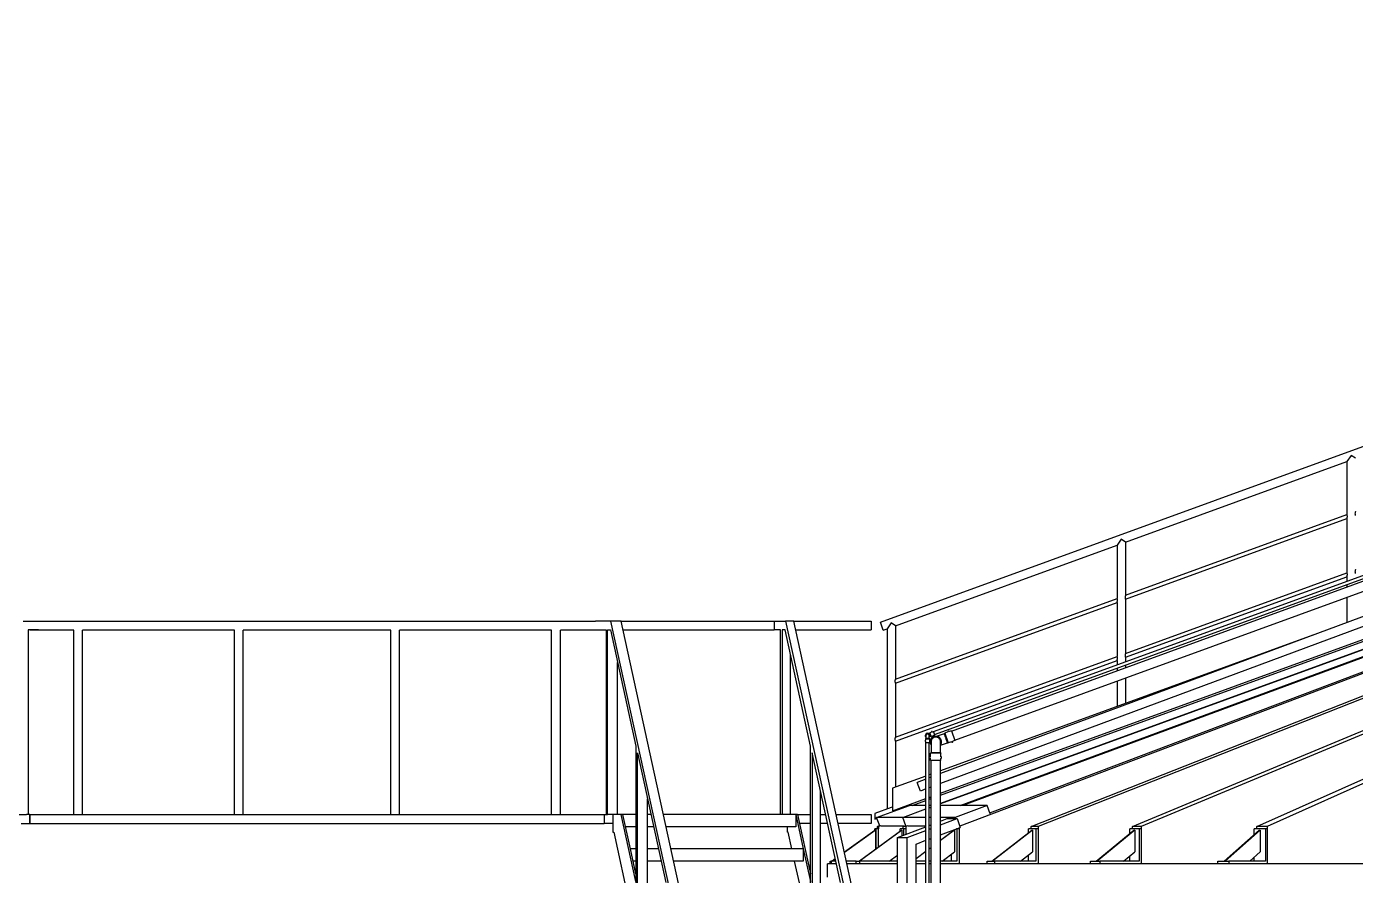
# Model space of a CAD drawing. Header units: millimetres. Extents: x 0 to 157650, y 0 to 89100.
# Drawn here: x 39763 to 47328, y 77180 to 82008 of the extents above; entities that cross this region are included whole.
import ezdxf

# ---------------------------------------------------------------- set-up
doc = ezdxf.new("R2010")
doc.units = ezdxf.units.MM
doc.header["$LTSCALE"] = 150
doc.layers.add('Visible', color=7, linetype='Continuous', lineweight=25)

msp = doc.modelspace()

# ---------------------------------------------------------------- linework, layer by layer
at = {"layer": 'Visible', "color": 9, "true_color": 0xc0c0c0}
for p, q in [((44623.8, 78619.5), (53933.8, 82008.1)), ((44926.5, 77997.5), (54013.1, 81304.7)), ((44932.7, 77980.6), (54057.5, 81301.8)), ((45028.4, 78000.6), (53847.3, 81210.3)), ((45046.9, 77949.8), (53865.7, 81159.6)), ((53928.2, 81088.7), (44966, 77758.7)), ((53928.2, 81032.1), (44966, 77702.2)), ((44966, 77647.1), (53922, 80906.8)), ((44966, 77636.5), (53927.2, 80898.1)), ((53933.2, 80857.6), (44966, 77588.7)), ((44966, 77588.7), (53933.2, 80857.6)), ((53933.7, 80855.8), (44966, 77586.7)), ((53951.5, 80821.2), (45075.3, 77459.1)), ((45077.2, 77578.1), (53935.9, 80848.6)), ((53937.9, 80843.1), (45094, 77578.1)), ((45247.5, 77534.8), (53945.1, 80829.2)), ((45482.8, 77458.2), (53780.1, 80727.1)), ((53554.4, 80623.1), (45521, 77458.2)), ((46059.2, 77458.2), (52754, 80242.4)), ((52752, 80221.5), (46107.6, 77458.2)), ((46767.5, 77458.2), (52773.9, 80138.9)), ((52631, 80049.3), (46825.3, 77458.2)), ((46019, 79076), (47279.6, 79534.8)), ((47303.7, 79569.3), (47279.6, 79534.8)), ((47279.6, 79534.8), (47279.6, 79231.8)), ((47327.9, 79552.3), (47303.7, 79569.3)), ((46019, 78773), (47279.6, 79231.8)), ((46019, 78750.3), (47279.6, 79209.1)), ((47279.6, 79209.1), (47279.6, 78901.8)), ((44710.2, 78599.6), (45970.7, 79058.4)), ((45994.9, 79092.9), (45970.7, 79058.4)), ((45970.7, 79058.4), (45970.7, 78755.4)), ((46019, 79076), (45994.9, 79092.9)), ((46019, 79076), (46019, 78773)), ((46019, 78443), (47279.6, 78901.8)), ((46019, 78420.3), (47279.6, 78879.1)), ((47279.6, 78879.1), (47279.6, 78854)), ((47279.6, 78834.8), (47279.6, 78819.9)), ((44710.2, 78296.6), (45970.7, 78755.4)), ((46019, 78750.3), (46019, 78443)), ((47279.6, 78762.4), (47279.6, 78618.4)), ((44710.2, 78273.9), (45970.7, 78732.7)), ((45970.7, 78732.7), (45970.7, 78425.4)), ((39744, 78625.4), (39832.2, 78625.4)), ((39832.2, 78625.4), (43001.9, 78625.4)), ((43090.1, 78625.4), (43001.9, 78625.4)), ((43600.4, 76297.4), (43090.1, 78625.4)), ((43147.5, 78625.4), (43090.1, 78625.4)), ((43147.5, 78625.4), (44019.1, 78625.4)), ((43657.8, 76297.4), (43147.5, 78625.4)), ((44019.1, 78625.4), (44019.1, 78577.1)), ((44019.1, 78625.4), (44084.1, 78625.4)), ((44131.6, 78625.4), (44084.1, 78625.4)), ((44084.1, 78625.4), (44412.9, 77125.3)), ((44131.6, 78625.4), (44572, 78625.4)), ((44460.2, 77126.4), (44131.6, 78625.4)), ((44572, 78625.4), (44572, 78577.1)), ((44640.3, 78574.2), (44623.8, 78619.5)), ((44686, 78616.5), (44661.9, 78582)), ((44710.2, 78599.6), (44686, 78616.5)), ((44710.2, 78599.6), (44710.2, 78296.6)), ((39772.1, 78577.1), (39772.1, 77525.4)), ((39832.2, 78577.1), (39772.1, 78577.1)), ((39782, 78577.1), (39782, 78575.4)), ((40032, 78575.4), (39782, 78575.4)), ((40032, 77525.4), (40032, 78575.4)), ((40947, 78575.4), (40082, 78575.4)), ((40082, 77525.4), (40082, 78575.4)), ((40947, 77525.4), (40947, 78575.4)), ((41837.1, 78575.4), (40997, 78575.4)), ((40997, 77525.4), (40997, 78575.4)), ((41837.1, 77525.4), (41837.1, 78575.4)), ((42752.1, 78575.4), (41887.1, 78575.4)), ((41887.1, 77525.4), (41887.1, 78575.4)), ((42752.1, 77525.4), (42752.1, 78575.4)), ((43052.1, 78575.4), (42802.1, 78575.4)), ((42802.1, 77525.4), (42802.1, 78575.4)), ((43001.9, 78577.1), (43062, 78577.1)), ((43052.1, 78577.1), (43052.1, 78575.4)), ((43062, 78577.1), (43062, 77525.4)), ((43070.6, 77525.4), (43070.6, 78577.1)), ((43070.6, 78577.1), (43087.1, 78577.1)), ((43087.1, 78577.1), (43232.1, 77915.4)), ((43158.1, 78577.1), (44019.1, 78577.1)), ((44056, 78577.1), (44019.1, 78577.1)), ((44056, 77525.4), (44056, 78577.1)), ((44064.5, 78577.1), (44064.5, 77525.4)), ((44081, 78577.1), (44064.5, 78577.1)), ((44226.1, 77915.4), (44081, 78577.1)), ((44142.2, 78577.1), (44572, 78577.1)), ((44640.3, 78574.2), (44661.9, 78582)), ((44661.9, 78582), (44661.9, 77557.7)), ((47084.9, 78546), (44966, 77774.8)), ((43128, 77525.4), (43128, 78390.5)), ((44112.1, 77525.4), (44112.1, 78435.4)), ((44710.2, 77966.6), (45970.7, 78425.4)), ((44710.2, 77943.9), (45970.7, 78402.7)), ((45970.7, 78402.7), (45970.7, 78377.6)), ((46019, 78420.3), (46019, 78395.1)), ((46019, 78376), (46019, 78361.1)), ((45970.7, 78358.4), (45970.7, 78343.5)), ((46019, 78303.6), (46019, 78158.1)), ((44710.2, 78273.9), (44710.2, 77966.6)), ((45970.7, 78286), (45970.7, 78140.5)), ((44902.8, 77988.9), (44905.3, 77991.6)), ((44905.3, 77991.6), (44913.3, 77994.5)), ((44912.6, 77971.4), (44905.3, 77991.6)), ((44919.6, 77996.9), (44925.9, 77999.2)), ((44933.3, 77979), (44925.9, 77999.2)), ((44987.2, 77985.6), (44990.1, 77989)), ((45008, 77995.6), (44990.1, 77989)), ((44990.1, 77989), (45010.1, 77934)), ((45027.7, 78002.7), (45017, 77998.9)), ((45027.7, 78002.7), (45047.7, 77947.7)), ((43232.1, 77915.4), (43232.1, 76749.4)), ((44226.1, 77120.8), (44226.1, 77915.4)), ((44710.2, 77943.9), (44710.2, 77681.7)), ((44883, 77960.6), (44881.3, 77957.4)), ((44881.3, 77957.4), (44902.8, 77957.4)), ((44881.3, 77957.4), (44881.3, 77948.9)), ((44881.3, 77942.1), (44881.3, 77935.4)), ((44881.3, 77935.4), (44902.8, 77935.4)), ((44883, 77975.1), (44883, 77960.6)), ((44883, 77975.1), (44883, 77960.6)), ((44883, 77136.4), (44883, 77935.4)), ((44902.8, 77988.9), (44898.1, 77987.2)), ((44902.8, 77988.9), (44898.1, 77987.2)), ((44901, 77960.6), (44901, 77975.1)), ((44901, 77960.6), (44901, 77975.1)), ((44901, 77960.6), (44902.8, 77957.4)), ((44901, 77136.9), (44901, 77935.4)), ((44902.8, 77957.4), (44902.8, 77948.9)), ((44902.8, 77942.1), (44902.8, 77935.4)), ((44904.2, 77970.2), (44909, 77972)), ((44904.2, 77970.2), (44909, 77972)), ((44909, 77972), (44912.6, 77971.4)), ((44912, 77939.2), (44912, 77878.1)), ((44912, 77939.2), (44912, 77878.1)), ((44912.6, 77971.4), (44920.6, 77974.3)), ((44927, 77976.7), (44933.3, 77979)), ((44987.2, 77985.6), (44947.9, 77971.3)), ((44987.2, 77985.6), (44947.9, 77971.3)), ((44966, 77878.1), (44966, 77939.2)), ((44966, 77878.1), (44966, 77939.2)), ((44966.4, 77920.5), (45005.7, 77934.8)), ((44966.4, 77920.5), (45005.7, 77934.8)), ((45005.7, 77934.8), (45010.1, 77934)), ((45028.1, 77940.5), (45010.1, 77934)), ((45047.7, 77947.7), (45037.1, 77943.8)), ((43240.7, 76749.4), (43240.7, 77876.3)), ((43240.7, 77876.3), (43402.2, 77139.4)), ((44234.7, 77876.3), (44234.7, 77121)), ((44396.2, 77139.4), (44234.7, 77876.3)), ((44912, 77878.1), (44909.7, 77874.3)), ((44968.3, 77874.3), (44909.7, 77874.3)), ((44909.7, 77855.2), (44909.7, 77874.3)), ((44909.7, 77834.3), (44909.7, 77845.6)), ((44966, 77878.1), (44968.3, 77874.3)), ((44968.3, 77855.2), (44968.3, 77874.3)), ((44968.3, 77834.3), (44968.3, 77845.6)), ((44968.3, 77834.3), (44909.7, 77834.3)), ((44912, 77137.1), (44912, 77834.3)), ((44966, 77138.4), (44966, 77834.3)), ((44883, 77744.6), (44692, 77675.1)), ((44883, 77727.9), (44832.8, 77709.2)), ((44851.3, 77659.6), (44832.8, 77709.2)), ((44912, 77755.2), (44901, 77751.2)), ((44912, 77738.7), (44901, 77734.6)), ((43298.1, 76888.4), (43298.1, 77614.5)), ((44282.2, 77122.2), (44282.2, 77659.4)), ((44692, 77675.1), (44692, 77547.4)), ((44692, 77547.4), (44883, 77616.9)), ((44883, 77671.4), (44851.3, 77659.6)), ((44912, 77682.1), (44901, 77678.1)), ((44901, 77623.5), (44912, 77627.5)), ((44901, 77612.8), (44912, 77616.8)), ((44686, 77566.5), (44592, 77532.3)), ((44602.3, 77509.6), (44789, 77578.1)), ((44692, 77568.7), (44686, 77566.5)), ((44751.8, 77509.6), (44883, 77558)), ((44883, 77578.1), (44789, 77578.1)), ((44805.5, 77578.1), (44883, 77606.3)), ((44912, 77578.1), (44901, 77578.1)), ((44901, 77564.7), (44912, 77568.7)), ((45232.1, 77578.1), (44966, 77578.1)), ((45232.1, 77578.1), (45048.9, 77509.6)), ((45249.3, 77529.7), (45232.1, 77578.1)), ((39715.9, 77525.4), (39763.5, 77525.4)), ((39733.4, 77475.4), (39782, 77475.4)), ((39772.1, 77525.4), (39763.5, 77525.4)), ((39782, 77525.4), (39772.1, 77525.4)), ((39782, 77525.4), (39782, 77475.4)), ((39782, 77475.4), (39782, 77525.4)), ((39782, 77525.4), (40032, 77525.4)), ((39782, 77475.4), (43052.1, 77475.4)), ((40032, 77525.4), (40082, 77525.4)), ((40082, 77525.4), (40947, 77525.4)), ((40947, 77525.4), (40997, 77525.4)), ((40997, 77525.4), (41837.1, 77525.4)), ((41837.1, 77525.4), (41887.1, 77525.4)), ((41887.1, 77525.4), (42752.1, 77525.4)), ((42752.1, 77525.4), (42802.1, 77525.4)), ((42802.1, 77525.4), (43052.1, 77525.4)), ((43052.1, 77525.4), (43062, 77525.4)), ((43052.1, 77525.4), (43052.1, 77475.4)), ((43100.7, 77475.4), (43052.1, 77475.4)), ((43062, 77525.4), (43070.6, 77525.4)), ((43118.1, 77525.4), (43070.6, 77525.4)), ((43100.7, 77525.4), (43100.7, 77455.4)), ((43148.6, 77525.4), (43118.1, 77525.4)), ((43158.4, 77525.4), (43148.6, 77525.4)), ((43232.1, 77144.3), (43148.6, 77525.4)), ((43201, 77331.4), (43158.4, 77525.4)), ((43232.1, 77525.4), (43158.4, 77525.4)), ((43317.6, 77525.4), (43298.1, 77525.4)), ((44142.6, 77525.4), (43388.6, 77525.4)), ((44152.4, 77525.4), (44142.6, 77525.4)), ((44142.6, 77525.4), (44142.6, 77455.4)), ((44142.6, 77525.4), (44185.1, 77331.4)), ((44152.4, 77525.4), (44226.1, 77525.4)), ((44152.4, 77525.4), (44226.1, 77189.2)), ((44226.1, 77475.4), (44163.4, 77475.4)), ((44282.2, 77525.4), (44311.6, 77525.4)), ((44322.5, 77475.4), (44282.2, 77475.4)), ((44372.7, 77525.4), (44572, 77525.4)), ((44572, 77475.4), (44383.7, 77475.4)), ((44572, 77525.4), (44572, 77475.4)), ((44592, 77532.3), (44592, 77500.4)), ((44592, 77500.4), (44604, 77504.7)), ((44751.8, 77509.6), (44602.3, 77509.6)), ((44619.7, 77461.4), (44602.3, 77509.6)), ((44619.4, 77462.4), (44608, 77458.2)), ((44608.1, 77458.2), (44619.4, 77462.3)), ((44624.6, 77462.2), (44613.7, 77458.2)), ((44756.8, 77459.8), (44625.4, 77459.8)), ((44769.2, 77461.3), (44751.8, 77509.6)), ((44883, 77509.6), (44751.8, 77509.6)), ((44752.6, 77458.2), (44763.3, 77462.2)), ((44780.1, 77462.2), (44769.3, 77458.2)), ((44883, 77459.8), (44781, 77459.8)), ((44912, 77509.6), (44901, 77509.6)), ((44901, 77463.5), (44912, 77467.7)), ((45048.9, 77509.6), (44966, 77509.6)), ((44966, 77467.2), (45060, 77502.8)), ((44966, 77488.2), (45004.6, 77502.8)), ((45004.6, 77502.8), (45060, 77502.8)), ((45048.9, 77509.6), (45051.3, 77502.8)), ((45060, 77502.8), (45077.4, 77453)), ((43100.7, 77455.4), (43100.7, 77425.4)), ((43100.7, 77455.4), (43100.7, 77455.4)), ((43100.7, 77425.4), (43105.6, 77425.4)), ((43105.6, 77425.4), (43232.1, 76848.4)), ((43232.1, 77455.4), (43173.8, 77455.4)), ((43333, 77455.4), (43298.1, 77455.4)), ((44142.6, 77455.4), (43404, 77455.4)), ((44094.6, 77425.4), (44094.6, 77455.4)), ((44099.6, 77425.4), (44094.6, 77425.4)), ((44120.2, 77331.4), (44099.6, 77425.4)), ((44419.7, 77311.2), (44594.6, 77436.4)), ((44591.7, 77434.4), (44419.7, 77311.3)), ((44595.2, 77436.4), (44419.8, 77310.9)), ((44502.8, 77261.4), (44744.4, 77436.4)), ((44746, 77436.4), (44504.5, 77261.4)), ((44591.8, 77445.4), (44591.7, 77445.4)), ((44591.7, 77445.4), (44591.7, 77434.3)), ((44598, 77445.4), (44591.8, 77445.4)), ((44591.8, 77434.4), (44591.8, 77445.4)), ((44594.6, 77436.4), (44595.2, 77436.4)), ((44595.2, 77436.4), (44595.2, 77328.3)), ((44613.9, 77445.4), (44598, 77445.4)), ((44598, 77445.4), (44598, 77330.3)), ((44608, 77458.2), (44608, 77445.4)), ((44613.7, 77458.2), (44608.1, 77458.2)), ((44608.1, 77445.4), (44608.1, 77458.2)), ((44613.7, 77458.2), (44613.7, 77445.4)), ((44613.9, 77341.9), (44613.9, 77445.4)), ((44721, 77395.4), (44883, 77456.7)), ((44721, 77395.4), (44776.4, 77395.4)), ((44721, 77132.6), (44721, 77395.4)), ((44754.4, 77445.4), (44736, 77445.4)), ((44736, 77430.3), (44736, 77445.4)), ((44744.4, 77436.4), (44746, 77436.4)), ((44746, 77436.4), (44746, 77404.8)), ((44769.3, 77458.2), (44752.6, 77458.2)), ((44752.6, 77445.4), (44752.6, 77458.2)), ((44770.2, 77445.4), (44754.4, 77445.4)), ((44754.4, 77445.4), (44754.4, 77408)), ((44769.3, 77458.2), (44769.3, 77445.4)), ((44770.2, 77414), (44770.2, 77445.4)), ((44776.4, 77395.4), (44883, 77435.8)), ((44776.4, 77133.9), (44776.4, 77395.4)), ((44901, 77442.6), (44912, 77446.7)), ((44901, 77386.2), (44912, 77390.3)), ((44966, 77410.8), (45077.4, 77453)), ((45045.2, 77436.4), (44966, 77377.5)), ((44966, 77379.6), (45042.5, 77436.4)), ((45028.6, 77426.1), (45028.6, 77434.5)), ((45042.5, 77436.4), (45045.2, 77436.4)), ((45045.2, 77436.4), (45045.2, 77313.5)), ((45059.1, 77445.4), (45057.4, 77445.4)), ((45074.5, 77445.4), (45059.1, 77445.4)), ((45059.1, 77445.4), (45059.1, 77261.4)), ((45073.1, 77451.3), (45073.1, 77445.4)), ((45074.5, 77251.1), (45074.5, 77445.4)), ((45258.8, 77261.4), (45485.2, 77436.4)), ((45489, 77436.4), (45262.7, 77261.4)), ((45508.2, 77445.4), (45466.1, 77445.4)), ((45466.1, 77421.6), (45466.1, 77445.4)), ((45521, 77458.2), (45482.8, 77458.2)), ((45482.8, 77445.4), (45482.8, 77458.2)), ((45485.2, 77436.4), (45489, 77436.4)), ((45489, 77436.4), (45489, 77313.5)), ((45522.9, 77445.4), (45508.2, 77445.4)), ((45508.2, 77445.4), (45508.2, 77261.4)), ((45521, 77458.2), (45521, 77445.4)), ((45522.9, 77251.1), (45522.9, 77445.4)), ((45852.5, 77261.4), (46067, 77436.4)), ((46071.8, 77436.4), (45857.4, 77261.4)), ((46096, 77445.4), (46042.8, 77445.4)), ((46042.8, 77416.6), (46042.8, 77445.4)), ((46107.6, 77458.2), (46059.2, 77458.2)), ((46059.2, 77445.4), (46059.2, 77458.2)), ((46067, 77436.4), (46071.8, 77436.4)), ((46071.8, 77436.4), (46071.8, 77313.5)), ((46110, 77445.4), (46096, 77445.4)), ((46096, 77445.4), (46096, 77261.4)), ((46107.6, 77458.2), (46107.6, 77445.4)), ((46110, 77251.1), (46110, 77445.4)), ((46580.7, 77261.4), (46780.5, 77436.4)), ((46786.2, 77436.4), (46586.4, 77261.4)), ((46815.2, 77445.4), (46751.5, 77445.4)), ((46751.5, 77411), (46751.5, 77445.4)), ((46825.3, 77458.2), (46767.5, 77458.2)), ((46767.5, 77445.4), (46767.5, 77458.2)), ((46780.5, 77436.4), (46786.2, 77436.4)), ((46786.2, 77436.4), (46786.2, 77313.5)), ((46828.2, 77445.4), (46815.2, 77445.4)), ((46815.2, 77445.4), (46815.2, 77261.4)), ((46825.3, 77458.2), (46825.3, 77445.4)), ((46828.2, 77251.1), (46828.2, 77445.4)), ((43232.1, 77189.2), (43201, 77331.4)), ((43232.1, 77331.4), (43201, 77331.4)), ((43360.1, 77331.4), (43298.1, 77331.4)), ((44185.1, 77331.4), (43431.1, 77331.4)), ((44185.1, 77331.4), (44185.1, 77261.4)), ((44185.1, 77331.4), (44226.1, 77144.3)), ((44827.3, 77358.2), (44883, 77379.4)), ((44827.3, 77137.8), (44827.3, 77358.2)), ((44827.3, 77276.4), (44883, 77317.9)), ((44883, 77315.8), (44827.3, 77274.4)), ((44901, 77331.2), (44912, 77339.4)), ((44912, 77337.4), (44901, 77329.2)), ((44975.1, 77261.4), (45045.2, 77313.5)), ((45421.6, 77261.4), (45489, 77313.5)), ((46008, 77261.4), (46071.8, 77313.5)), ((46726.8, 77261.4), (46786.2, 77313.5)), ((43232.1, 77261.4), (43216.3, 77261.4)), ((43375.5, 77261.4), (43298.1, 77261.4)), ((44185.1, 77261.4), (43446.5, 77261.4)), ((44162.7, 77137.4), (44135.6, 77261.4)), ((44338.2, 77245.4), (44322, 77245.4)), ((44322, 77170.4), (44322, 77245.4)), ((44338.2, 77261.4), (44338.1, 77261.4)), ((44338.1, 77261.4), (44338.1, 77245.4)), ((44338.2, 77261.4), (44344.4, 77261.4)), ((44338.2, 77245.4), (44338.2, 77261.4)), ((44344.4, 77245.4), (44338.2, 77245.4)), ((44369.5, 77261.4), (44344.4, 77261.4)), ((44344.4, 77261.4), (44344.4, 77245.4)), ((44344.4, 77245.4), (44344.5, 77245.4)), ((44373, 77245.4), (44344.5, 77245.4)), ((44366.8, 77273.5), (44349.9, 77261.4)), ((44350, 77261.4), (44366.8, 77273.4)), ((44366.9, 77273.1), (44350.6, 77261.4)), ((44485.6, 77261.4), (44430.6, 77261.4)), ((44485.6, 77245.4), (44434.1, 77245.4)), ((44485.6, 77261.4), (44504, 77261.4)), ((44485.6, 77245.4), (44485.6, 77261.4)), ((44504, 77245.4), (44485.6, 77245.4)), ((44721, 77261.4), (44504, 77261.4)), ((44504, 77261.4), (44504, 77245.4)), ((44504, 77245.4), (44504.1, 77245.4)), ((44721, 77245.4), (44504.1, 77245.4)), ((44674.1, 77261.4), (44721, 77295.4)), ((44883, 77261.4), (44827.3, 77261.4)), ((44883, 77245.4), (44827.3, 77245.4)), ((44912, 77261.4), (44901, 77261.4)), ((44912, 77245.4), (44901, 77245.4)), ((45059.1, 77261.4), (44966, 77261.4)), ((45231.4, 77245.4), (44966, 77245.4)), ((45028.6, 77261.4), (45028.6, 77301.1)), ((45231.4, 77261.4), (45273.5, 77261.4)), ((45231.4, 77245.4), (45231.4, 77261.4)), ((45273.5, 77245.4), (45231.4, 77245.4)), ((45508.2, 77261.4), (45273.5, 77261.4)), ((45273.5, 77261.4), (45273.5, 77245.4)), ((45273.5, 77245.4), (45273.6, 77245.4)), ((45820.5, 77245.4), (45273.6, 77245.4)), ((45466.1, 77261.4), (45466.1, 77295.7)), ((45820.5, 77261.4), (45873.7, 77261.4)), ((45820.5, 77245.4), (45820.5, 77261.4)), ((45873.7, 77245.4), (45820.5, 77245.4)), ((46096, 77261.4), (45873.7, 77261.4)), ((45873.7, 77261.4), (45873.7, 77245.4)), ((45873.7, 77245.4), (45873.8, 77245.4)), ((46544.4, 77245.4), (45873.8, 77245.4)), ((46042.8, 77261.4), (46042.8, 77289.8)), ((46544.4, 77261.4), (46608, 77261.4)), ((46544.4, 77245.4), (46544.4, 77261.4)), ((46608, 77245.4), (46544.4, 77245.4)), ((46815.2, 77261.4), (46608, 77261.4)), ((46608, 77261.4), (46608, 77245.4)), ((46608, 77245.4), (46608.1, 77245.4)), ((47394, 77245.4), (46608.1, 77245.4)), ((46751.5, 77261.4), (46751.5, 77283.1))]:
    msp.add_line(p, q, dxfattribs=at)
for centre, radius, start, end in [((44913.2, 77994.8), 0.25, 290, 2.65365), ((44916.7, 77994.9), 3.31, 37.34635, 182.65365), ((44919.6, 77997.1), 0.25, 217.34635, 290), ((45007.9, 77995.8), 0.25, 290, 8.18772), ((45012.8, 77996.5), 4.65, 31.81228, 188.18772), ((45017, 77999.1), 0.25, 211.81228, 290), ((44892, 77975.4), 13.3, 312.78469, 227.21531), ((44882.1, 77945.5), 3.31, 107.34635, 252.65365), ((44881, 77948.9), 0.25, 287.34635, 0), ((44881, 77942.1), 0.25, 0, 72.65365), ((44892, 77975.4), 10.8, 326.84659, 213.15341), ((44903, 77948.9), 0.25, 180, 252.65365), ((44903, 77942.1), 0.25, 107.34635, 180), ((44902, 77945.5), 3.31, 287.34635, 72.65365), ((44939, 77939.3), 33.2, 324.41499, 215.58501), ((44939, 77939.3), 29.3, 337.14662, 202.85338), ((44920.7, 77974.1), 0.25, 37.34635, 110), ((44923.5, 77976.3), 3.31, 217.34635, 2.65365), ((44927.1, 77976.4), 0.25, 110, 182.65365), ((45028.2, 77940.3), 0.25, 31.81228, 110), ((45032.3, 77942.9), 4.65, 211.81228, 8.18772), ((45037.2, 77943.6), 0.25, 110, 188.18772), ((44910.5, 77850.4), 4.65, 101.81228, 258.18772), ((44909.5, 77855.2), 0.25, 281.81228, 0), ((44909.5, 77845.6), 0.25, 0, 78.18772), ((44968.6, 77855.2), 0.25, 180, 258.18772), ((44968.6, 77845.6), 0.25, 101.81228, 180), ((44967.6, 77850.4), 4.65, 281.81228, 78.18772)]:
    msp.add_arc(centre, radius, start, end, dxfattribs=at)
for points, knots in [([(47282.1, 79221.4), (47282.1, 79222), (47282, 79222.7), (47281.9, 79224.1), (47281.8, 79224.8), (47281.5, 79226.8), (47281.1, 79228), (47280.5, 79229.8), (47280.2, 79230.6), (47279.7, 79231.6), (47279.6, 79231.8), (47279.6, 79231.8)], [0, 0, 0, 0, 0.203957, 0.203957, 0.407914, 0.407914, 0.815829, 0.815829, 1.219381, 1.219381, 1.622933, 1.622933, 1.622933, 1.622933]), ([(47279.6, 79209.1), (47279.6, 79209.1), (47279.6, 79209.2), (47279.7, 79209.6), (47279.8, 79209.8), (47280.2, 79210.9), (47280.5, 79211.8), (47281.1, 79214), (47281.4, 79215.4), (47281.9, 79218.3), (47282.1, 79219.9), (47282.1, 79221.4)], [4.987549, 4.987549, 4.987549, 4.987549, 5.199943, 5.199943, 5.412337, 5.412337, 5.837125, 5.837125, 6.283179, 6.283179, 6.729233, 6.729233, 6.729233, 6.729233]), ([(47327.9, 79249.4), (47327.9, 79249.4), (47327.9, 79249.3), (47327.7, 79248.9), (47327.6, 79248.7), (47327.3, 79247.6), (47327, 79246.7), (47326.4, 79244.5), (47326, 79243.1), (47325.6, 79240.2), (47325.4, 79238.6), (47325.4, 79237.1)], [4.987669, 4.987669, 4.987669, 4.987669, 5.201273, 5.201273, 5.414878, 5.414878, 5.842087, 5.842087, 6.285762, 6.285762, 6.729437, 6.729437, 6.729437, 6.729437]), ([(47325.4, 79237.1), (47325.4, 79236.5), (47325.4, 79235.8), (47325.6, 79234.4), (47325.7, 79233.7), (47326, 79231.7), (47326.4, 79230.5), (47327, 79228.7), (47327.3, 79227.9), (47327.8, 79227), (47327.9, 79226.7), (47327.9, 79226.7)], [0, 0, 0, 0, 0.205033, 0.205033, 0.410065, 0.410065, 0.82013, 0.82013, 1.22154, 1.22154, 1.62295, 1.62295, 1.62295, 1.62295]), ([(47282.1, 78891.4), (47282.1, 78892), (47282, 78892.7), (47281.9, 78894.1), (47281.8, 78894.8), (47281.5, 78896.8), (47281.1, 78898), (47280.5, 78899.8), (47280.2, 78900.6), (47279.7, 78901.6), (47279.6, 78901.8), (47279.6, 78901.8)], [0, 0, 0, 0, 0.203957, 0.203957, 0.407914, 0.407914, 0.815829, 0.815829, 1.219381, 1.219381, 1.622933, 1.622933, 1.622933, 1.622933]), ([(47327.9, 78919.4), (47327.9, 78919.4), (47327.9, 78919.3), (47327.7, 78918.9), (47327.6, 78918.7), (47327.3, 78917.6), (47327, 78916.7), (47326.4, 78914.5), (47326, 78913.1), (47325.6, 78910.2), (47325.4, 78908.6), (47325.4, 78907.1)], [4.987669, 4.987669, 4.987669, 4.987669, 5.201273, 5.201273, 5.414878, 5.414878, 5.842087, 5.842087, 6.285762, 6.285762, 6.729437, 6.729437, 6.729437, 6.729437]), ([(47325.4, 78907.1), (47325.4, 78906.5), (47325.4, 78905.8), (47325.6, 78904.4), (47325.7, 78903.7), (47326, 78901.7), (47326.4, 78900.5), (47327, 78898.7), (47327.3, 78897.9), (47327.8, 78897), (47327.9, 78896.7), (47327.9, 78896.7)], [0, 0, 0, 0, 0.205033, 0.205033, 0.410065, 0.410065, 0.82013, 0.82013, 1.22154, 1.22154, 1.62295, 1.62295, 1.62295, 1.62295]), ([(47279.6, 78879.1), (47279.6, 78879.1), (47279.6, 78879.2), (47279.7, 78879.6), (47279.8, 78879.8), (47280.2, 78880.9), (47280.5, 78881.8), (47281.1, 78884), (47281.4, 78885.4), (47281.9, 78888.3), (47282.1, 78889.9), (47282.1, 78891.4)], [4.987549, 4.987549, 4.987549, 4.987549, 5.199943, 5.199943, 5.412337, 5.412337, 5.837125, 5.837125, 6.283179, 6.283179, 6.729233, 6.729233, 6.729233, 6.729233]), ([(45973.2, 78745), (45973.2, 78745.7), (45973.2, 78746.4), (45973, 78747.8), (45972.9, 78748.5), (45972.6, 78750.4), (45972.2, 78751.6), (45971.6, 78753.4), (45971.3, 78754.2), (45970.8, 78755.2), (45970.7, 78755.4), (45970.7, 78755.4)], [0, 0, 0, 0, 0.205033, 0.205033, 0.410065, 0.410065, 0.82013, 0.82013, 1.22154, 1.22154, 1.62295, 1.62295, 1.62295, 1.62295]), ([(46019, 78773), (46019, 78773), (46019, 78772.9), (46018.9, 78772.5), (46018.8, 78772.3), (46018.4, 78771.3), (46018.1, 78770.3), (46017.5, 78768.1), (46017.2, 78766.8), (46016.7, 78763.8), (46016.5, 78762.2), (46016.5, 78760.8)], [4.988159, 4.988159, 4.988159, 4.988159, 5.200554, 5.200554, 5.412948, 5.412948, 5.837736, 5.837736, 6.283789, 6.283789, 6.729843, 6.729843, 6.729843, 6.729843]), ([(46016.5, 78760.8), (46016.5, 78760), (46016.6, 78759.3), (46016.7, 78757.9), (46016.8, 78757.2), (46017.2, 78755.1), (46017.6, 78753.9), (46018.2, 78752.2), (46018.5, 78751.5), (46018.9, 78750.5), (46019, 78750.3), (46019, 78750.3)], [0, 0, 0, 0, 0.212289, 0.212289, 0.424577, 0.424577, 0.849154, 0.849154, 1.236196, 1.236196, 1.623238, 1.623238, 1.623238, 1.623238]), ([(45970.7, 78732.7), (45970.7, 78732.7), (45970.7, 78732.8), (45970.9, 78733.2), (45971, 78733.4), (45971.3, 78734.3), (45971.6, 78735.3), (45972.2, 78737.4), (45972.5, 78738.8), (45973, 78741.8), (45973.2, 78743.4), (45973.2, 78745)], [4.987202, 4.987202, 4.987202, 4.987202, 5.191489, 5.191489, 5.395777, 5.395777, 5.804353, 5.804353, 6.266428, 6.266428, 6.728503, 6.728503, 6.728503, 6.728503]), ([(46019, 78443), (46019, 78443), (46019, 78442.9), (46018.9, 78442.5), (46018.8, 78442.3), (46018.4, 78441.3), (46018.1, 78440.3), (46017.5, 78438.1), (46017.2, 78436.8), (46016.7, 78433.8), (46016.5, 78432.2), (46016.5, 78430.8)], [4.988159, 4.988159, 4.988159, 4.988159, 5.200554, 5.200554, 5.412948, 5.412948, 5.837736, 5.837736, 6.283789, 6.283789, 6.729843, 6.729843, 6.729843, 6.729843]), ([(45973.2, 78415), (45973.2, 78415.7), (45973.2, 78416.4), (45973, 78417.8), (45972.9, 78418.5), (45972.6, 78420.4), (45972.2, 78421.6), (45971.6, 78423.4), (45971.3, 78424.2), (45970.8, 78425.2), (45970.7, 78425.4), (45970.7, 78425.4)], [0, 0, 0, 0, 0.205033, 0.205033, 0.410065, 0.410065, 0.82013, 0.82013, 1.22154, 1.22154, 1.62295, 1.62295, 1.62295, 1.62295]), ([(45970.7, 78402.7), (45970.7, 78402.7), (45970.7, 78402.8), (45970.9, 78403.2), (45971, 78403.4), (45971.3, 78404.3), (45971.6, 78405.3), (45972.2, 78407.4), (45972.5, 78408.8), (45973, 78411.8), (45973.2, 78413.4), (45973.2, 78415)], [4.987202, 4.987202, 4.987202, 4.987202, 5.191489, 5.191489, 5.395777, 5.395777, 5.804353, 5.804353, 6.266428, 6.266428, 6.728503, 6.728503, 6.728503, 6.728503]), ([(46016.5, 78430.8), (46016.5, 78430), (46016.6, 78429.3), (46016.7, 78427.9), (46016.8, 78427.2), (46017.2, 78425.1), (46017.6, 78423.9), (46018.2, 78422.2), (46018.5, 78421.5), (46018.9, 78420.5), (46019, 78420.3), (46019, 78420.3)], [0, 0, 0, 0, 0.212289, 0.212289, 0.424577, 0.424577, 0.849154, 0.849154, 1.236196, 1.236196, 1.623238, 1.623238, 1.623238, 1.623238]), ([(44707.7, 78284.4), (44707.7, 78285.9), (44707.8, 78287.4), (44708.3, 78290.4), (44708.6, 78291.7), (44709.2, 78293.9), (44709.6, 78294.9), (44709.9, 78295.9), (44710, 78296.2), (44710.1, 78296.5), (44710.2, 78296.6), (44710.2, 78296.6)], [0, 0, 0, 0, 0.446054, 0.446054, 0.892107, 0.892107, 1.316896, 1.316896, 1.52929, 1.52929, 1.741684, 1.741684, 1.741684, 1.741684]), ([(44710.2, 78273.9), (44710.2, 78273.9), (44710, 78274.2), (44709.6, 78275.2), (44709.2, 78275.9), (44708.6, 78277.8), (44708.3, 78278.9), (44707.9, 78280.9), (44707.8, 78281.6), (44707.7, 78283), (44707.7, 78283.7), (44707.7, 78284.4)], [5.1063, 5.1063, 5.1063, 5.1063, 5.509852, 5.509852, 5.913404, 5.913404, 6.321319, 6.321319, 6.525276, 6.525276, 6.729233, 6.729233, 6.729233, 6.729233]), ([(44707.7, 77954.4), (44707.7, 77955.9), (44707.8, 77957.4), (44708.3, 77960.4), (44708.6, 77961.7), (44709.2, 77963.9), (44709.6, 77964.9), (44709.9, 77965.9), (44710, 77966.2), (44710.1, 77966.5), (44710.2, 77966.6), (44710.2, 77966.6)], [0, 0, 0, 0, 0.446054, 0.446054, 0.892107, 0.892107, 1.316896, 1.316896, 1.52929, 1.52929, 1.741684, 1.741684, 1.741684, 1.741684]), ([(44710.2, 77943.9), (44710.2, 77943.9), (44710, 77944.2), (44709.6, 77945.2), (44709.2, 77945.9), (44708.6, 77947.8), (44708.3, 77948.9), (44707.9, 77950.9), (44707.8, 77951.6), (44707.7, 77953), (44707.7, 77953.7), (44707.7, 77954.4)], [5.1063, 5.1063, 5.1063, 5.1063, 5.509852, 5.509852, 5.913404, 5.913404, 6.321319, 6.321319, 6.525276, 6.525276, 6.729233, 6.729233, 6.729233, 6.729233]), ([(44892, 77984.1), (44891, 77984.1), (44890, 77984), (44888.2, 77983.3), (44887.3, 77982.9), (44885.6, 77981.5), (44884.8, 77980.6), (44883.6, 77978.5), (44883.2, 77977.4), (44883.1, 77975.8), (44883, 77975.5), (44883, 77975.1)], [-5.692854, -5.692854, -5.692854, -5.692854, -5.394073, -5.394073, -5.101679, -5.101679, -4.743486, -4.743486, -4.38361, -4.38361, -4.271349, -4.271349, -4.271349, -4.271349]), ([(44883, 77960.6), (44883, 77960.6), (44883, 77960.6), (44883.1, 77960.7), (44883.4, 77960.8), (44884.3, 77960.9), (44885, 77960.9), (44886.6, 77961), (44887.6, 77961), (44889.7, 77961.1), (44890.9, 77961.1), (44892, 77961.1)], [-1.392576, -1.392576, -1.392576, -1.392576, -1.372474, -1.372474, -1.035542, -1.035542, -0.694471, -0.694471, -0.349205, -0.349205, 0, 0, 0, 0]), ([(44901, 77975.1), (44901, 77975.3), (44901, 77975.4), (44901, 77976.7), (44900.7, 77977.8), (44899.8, 77979.9), (44899.1, 77980.8), (44897.5, 77982.4), (44896.5, 77983), (44894.3, 77983.9), (44893.2, 77984.1), (44892, 77984.1)], [-1.421724, -1.421724, -1.421724, -1.421724, -1.372474, -1.372474, -1.035542, -1.035542, -0.694471, -0.694471, -0.349205, -0.349205, 0, 0, 0, 0]), ([(44892, 77961.1), (44893, 77961.1), (44894, 77961.1), (44895.9, 77961), (44896.7, 77961), (44898.5, 77961), (44899.3, 77960.9), (44900.4, 77960.8), (44900.8, 77960.7), (44901, 77960.7), (44901, 77960.6), (44901, 77960.6)], [-5.692854, -5.692854, -5.692854, -5.692854, -5.394073, -5.394073, -5.101679, -5.101679, -4.743486, -4.743486, -4.38361, -4.38361, -4.300563, -4.300563, -4.300563, -4.300563]), ([(44909, 77972), (44909, 77972), (44909.1, 77972.1), (44909, 77972.7), (44908.9, 77973.2), (44908.5, 77974.6), (44908.3, 77975.4), (44907.7, 77977.2), (44907.4, 77978.2), (44906.9, 77979.7), (44906.7, 77980.2), (44906.4, 77981.1), (44906.2, 77981.6), (44905.7, 77982.9), (44905.4, 77983.8), (44904.6, 77985.6), (44904.2, 77986.4), (44903.6, 77987.7), (44903.3, 77988.2), (44903, 77988.8), (44902.9, 77988.9), (44902.8, 77988.9)], [-4.271349, -4.271349, -4.271349, -4.271349, -4.02207, -4.02207, -3.659042, -3.659042, -3.324761, -3.324761, -3.003287, -3.003287, -2.849941, -2.849941, -2.698608, -2.698608, -2.407698, -2.407698, -2.048021, -2.048021, -1.707581, -1.707581, -1.421724, -1.421724, -1.421724, -1.421724]), ([(44939, 77966.2), (44936.6, 77966.2), (44934.1, 77965.9), (44929.5, 77964.6), (44927.3, 77963.6), (44922.2, 77960.6), (44919.5, 77958.2), (44915.3, 77952.5), (44913.7, 77949.2), (44912.3, 77943.6), (44912, 77941.4), (44912, 77939.2)], [-17.022367, -17.022367, -17.022367, -17.022367, -16.285566, -16.285566, -15.576586, -15.576586, -14.506363, -14.506363, -13.438758, -13.438758, -12.767634, -12.767634, -12.767634, -12.767634]), ([(44966, 77939.2), (44966, 77939.9), (44966, 77940.7), (44965.6, 77944.7), (44964.8, 77947.8), (44962, 77953.8), (44960, 77956.5), (44955.2, 77961.1), (44952.3, 77962.9), (44946, 77965.5), (44942.5, 77966.2), (44939, 77966.2)], [-4.25526, -4.25526, -4.25526, -4.25526, -4.026787, -4.026787, -3.051083, -3.051083, -2.060652, -2.060652, -1.045583, -1.045583, 0, 0, 0, 0]), ([(45005.7, 77934.8), (45005.7, 77934.8), (45005.7, 77934.9), (45005.5, 77935.6), (45005.1, 77936.7), (45003.9, 77940.1), (45003.2, 77942.3), (45001.3, 77947.5), (45000.3, 77950.5), (44998.6, 77955.2), (44998.1, 77956.7), (44997.1, 77959.2), (44996.7, 77960.3), (44995.9, 77962.7), (44995.4, 77964), (44993.9, 77968), (44992.9, 77970.6), (44991, 77975.9), (44990, 77978.5), (44988.5, 77982.4), (44988, 77983.8), (44987.4, 77985.2), (44987.3, 77985.6), (44987.2, 77985.6)], [-12.767634, -12.767634, -12.767634, -12.767634, -12.371182, -12.371182, -11.297939, -11.297939, -10.284322, -10.284322, -9.209574, -9.209574, -8.739533, -8.739533, -8.390163, -8.390163, -7.982608, -7.982608, -7.082514, -7.082514, -6.01069, -6.01069, -5.003981, -5.003981, -4.25526, -4.25526, -4.25526, -4.25526]), ([(44912, 77878.1), (44912, 77878.1), (44912.1, 77878.1), (44912.4, 77878.2), (44913.2, 77878.2), (44916.1, 77878.2), (44918, 77878.2), (44922.8, 77878.3), (44925.7, 77878.3), (44932.1, 77878.3), (44935.5, 77878.3), (44939, 77878.3)], [-4.243793, -4.243793, -4.243793, -4.243793, -4.026787, -4.026787, -3.051083, -3.051083, -2.060652, -2.060652, -1.045583, -1.045583, 0, 0, 0, 0]), ([(44939, 77878.3), (44941.5, 77878.3), (44943.9, 77878.3), (44948.6, 77878.3), (44950.7, 77878.3), (44955.8, 77878.2), (44958.5, 77878.2), (44962.8, 77878.2), (44964.3, 77878.2), (44965.7, 77878.2), (44966, 77878.1), (44966, 77878.1)], [-17.022367, -17.022367, -17.022367, -17.022367, -16.285566, -16.285566, -15.576586, -15.576586, -14.506363, -14.506363, -13.438758, -13.438758, -12.779119, -12.779119, -12.779119, -12.779119])]:
    msp.add_open_spline(points, degree=3, knots=knots, dxfattribs=at)

doc.saveas('drawing.dxf')
